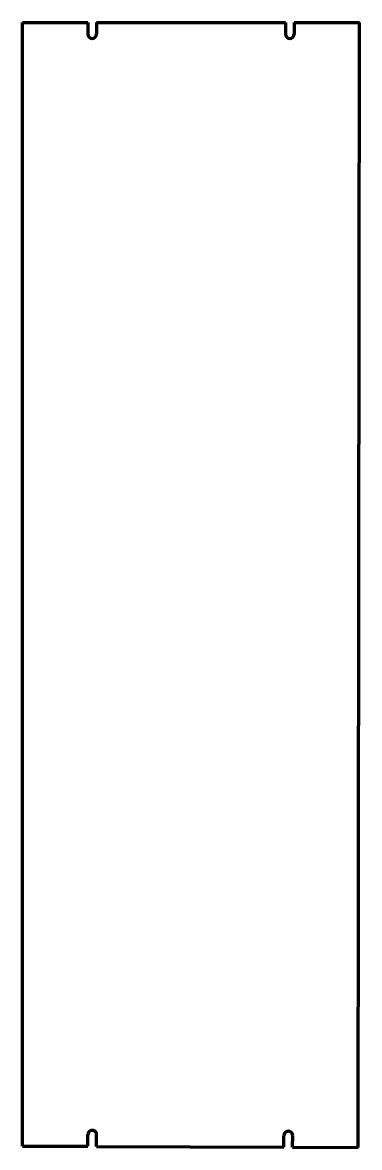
# Model space of a CAD drawing. Header units: inches. Extents: x 0 to 29, y 0 to 96.9.
import ezdxf

# ---------------------------------------------------------------- set-up
doc = ezdxf.new("R2010")
doc.units = ezdxf.units.IN
doc.header["$MEASUREMENT"] = 0
doc.layers.get('0').update_dxf_attribs({"linetype": 'CONTINUOUS'})

msp = doc.modelspace()

# ---------------------------------------------------------------- linework, layer by layer
at = {"color": 7, "lineweight": 90}
for p, q in [((0, 0.125), (0, 96.938)), ((0, 96.938), (5.625, 96.938)), ((5.625, 96.938), (5.625, 95.938)), ((6.375, 96.938), (6.375, 95.938)), ((6.375, 96.938), (22.625, 96.938)), ((22.625, 96.938), (22.625, 95.938)), ((23.375, 96.938), (23.375, 95.938)), ((23.375, 96.938), (29, 96.938)), ((28.875, 0), (29, 96.938)), ((5.625, 0.101), (5.629, 1.101)), ((6.375, 0.097), (6.379, 1.097)), ((22.5, 0.028), (22.504, 1.028)), ((23.25, 0.024), (23.254, 1.024)), ((0, 0.125), (5.625, 0.101)), ((6.375, 0.097), (22.5, 0.028)), ((23.25, 0.024), (28.875, 0))]:
    msp.add_line(p, q, dxfattribs=at)
for centre, start, end in [((6, 95.938), 180, 360), ((23, 95.938), 180, 360), ((6.004, 1.099), 359.75197, 539.75197), ((22.879, 1.026), 359.75197, 539.75197)]:
    msp.add_arc(centre, 0.375, start, end, dxfattribs=at)

doc.saveas('drawing.dxf')
